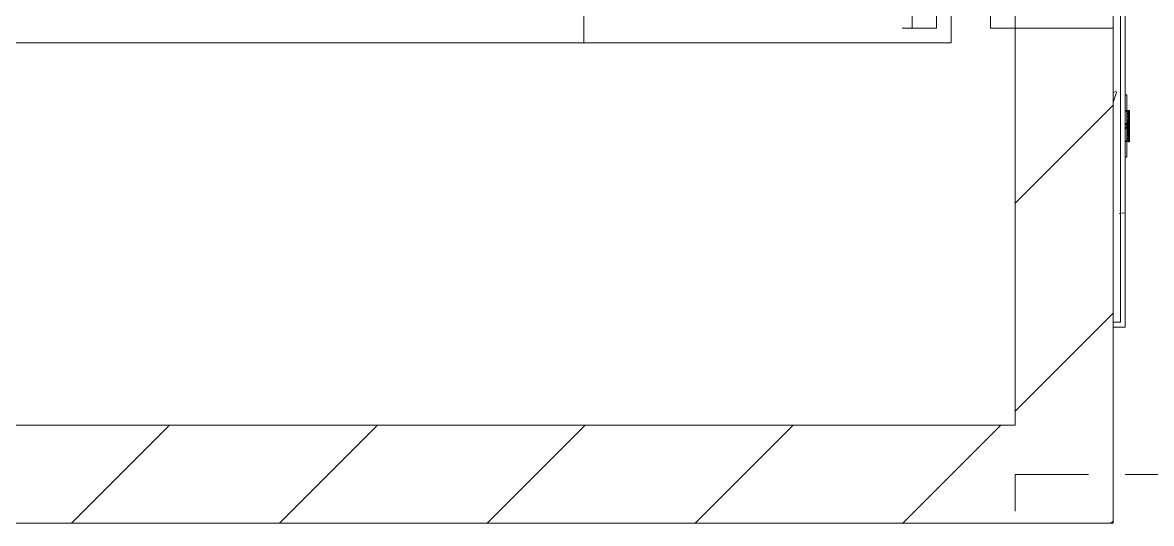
# Model space of a CAD drawing. Header units: millimetres. Extents: x -4000 to 187956, y -58990 to 162485.
# Drawn here: x 126124 to 128428, y 10400 to 11421 of the extents above; entities that cross this region are included whole.
import ezdxf

# ---------------------------------------------------------------- set-up
doc = ezdxf.new("R2010")
doc.units = ezdxf.units.MM
doc.linetypes.add('Dash - 1_5mm', pattern=[225, 150, -75])
doc.linetypes.add('Dash_2_', pattern=[635, 317.5, -317.5])
for name, color, linetype, lineweight in [('A-DOOR', 31, 'Continuous', 13), ('A-DOOR-HDLN', 31, 'Dash_2_', 13), ('A-WALL', 113, 'Continuous', 13), ('A-WALL-PATT', 111, 'Continuous', 13)]:
    doc.layers.add(name, color=color, linetype=linetype, lineweight=lineweight)
pattern_1 = [(45, (0, 0), (-212.132, 212.132), [])]

# ---------------------------------------------------------------- blocks, each defined once
blk = doc.blocks.new('MP_DR_Shutter_Roller - 3400x4000-335565-FFS - TANG 1')
at = {"layer": 'A-DOOR', "linetype": 'Dash - 1_5mm', "lineweight": 9}
for p, q in [((-1950, -100), (1950, -100)), ((1950, -100), (1950, -500))]:
    blk.add_line(p, q, dxfattribs=at)
blk = doc.blocks.new('VSC-THANG MÁY 2 - 3060x4090-335206-FFS - TANG 1')
at = {"layer": 'A-DOOR-HDLN', "linetype": 'Continuous', "lineweight": 9}
for p, q in [((1655, 4385), (-1505, 4385)), ((1655, 245), (1655, 4385))]:
    blk.add_line(p, q, dxfattribs=at)
blk = doc.blocks.new('VSC-THANG MÁY 2 - 3060x4090-V778-FFS - TANG 1')
at = {"layer": 'A-DOOR', "lineweight": 9}
h = blk.add_hatch(dxfattribs=at)
h.set_pattern_fill('FP_30', color=256, style=0, pattern_type=2)
h.set_pattern_definition([(320, (-12885, 128264.8), (-63.7558, -728.7365), [76.2, -838.2]), (265, (-12885, 128264.8), (764.2276, 140.9716), [60.96, -670.56]), (10.451, (-12890.3, 128204.06), (700.4668, -587.77), [64.76, -712.36]), (316.184, (-12681.8, 128264.8), (-168.171, -1084.316), [114.3, -1257.3]), (6.636, (-12695.8, 128174.4), (989.71, -949.61), [97.14, -1068.54]), (261.184, (-12681.8, 128264.8), (989.701, -949.621), [91.44, -1005.84]), (291, (-12732.6, 128163.2), (-409.0606, -606.458), [76.2, -838.2]), (236, (-12732.6, 128163.2), (736.753, -247.2083), [60.96, -670.56]), (341.451, (-12766.7, 128112.65), (327.6855, -853.6683), [64.76, -712.36]), (307.5, (-12885, 128264.8), (338.2201, -12.3547), [33.528, -628.904, 33.528, -1320.292]), (307.5, (-12885, 128264.8), (338.2201, -12.3547), [-695.96, -647.192, 33.528, -639.572]), (277.5, (-12885, 128264.8), (400.7221, -267.2789), [33.528, -354.584, 33.528, -870.204]), (277.5, (-12885, 128264.8), (400.7221, -267.2789), [-421.64, -613.664, 33.528, -223.012]), (237.5, (-12885, 128491.36), (-22.91534, -542.36333), [33.528, -220.472, 33.528, -1810.512]), (237.5, (-12885, 128491.36), (-22.91534, -542.36333), [-287.528, -758.952, 33.528, -1018.032]), (227.5, (-12885, 128592.96), (101.7071, -592.517), [33.528, -296.672, 33.528, -1239.52]), (227.5, (-12885, 128592.96), (101.7071, -592.517), [-363.728, -492.76, 33.528, -713.232])])
h.paths.add_polyline_path([(-2085, -110), (2235, -110), (2235, -85), (-2085, -85)])
at = {"layer": 'A-DOOR', "color": 171, "lineweight": 15}
for p, q in [((-2085, -110), (-2085, -85)), ((-2085, -85), (2235, -85)), ((-2075, -85), (-2075, -100)), ((-2075, -85), (-2075, -100)), ((-1738.5, -110), (-2085, -110)), ((-2075, -100), (-1433, -100)), ((-2075, -100), (2225, -100)), ((-1738.5, -110), (-1611.5, -110)), ((-1738.5, -113.2), (-1738.5, -110)), ((-1738.5, -113.2), (-1706.7, -113.2)), ((-1706.7, -110), (-1706.7, -113.2)), ((-1706.7, -113.2), (-1706.7, -116.4)), ((-1705.2, -110), (-1705.2, -113.2)), ((-1705.2, -114.8), (-1704.1, -114.8)), ((-1705.2, -114.8), (-1704.1, -114.8)), ((-1702.7, -114.8), (-1697.6, -114.8)), ((-1696.3, -114.8), (-1690.9, -114.8)), ((-1690.1, -114.8), (-1683.2, -114.8)), ((-1682.8, -114.8), (-1667.2, -114.8)), ((-1666.8, -114.8), (-1661, -114.8)), ((-1659.1, -114.8), (-1654.1, -114.8)), ((-1652.4, -114.8), (-1648.9, -114.8)), ((-1648.7, -114.8), (-1644.8, -114.8)), ((-1645.9, -114.8), (-1644.8, -114.8)), ((-1644.8, -113.2), (-1644.8, -110)), ((-1643.2, -113.2), (-1643.2, -110)), ((-1643.2, -113.2), (-1611.5, -113.2)), ((-1643.2, -116.4), (-1643.2, -113.2)), ((-1611.5, -113.2), (-1611.5, -110)), ((-1426.5, -110), (-1611.5, -110)), ((-1705.9, -116.4), (-1706.9, -116.4)), ((-1706.7, -116.4), (-1705.7, -116.4)), ((-1706.7, -116.4), (-1705.7, -116.4)), ((-1705.9, -118.5), (-1702.7, -118.5)), ((-1705.7, -116.4), (-1702.7, -116.4)), ((-1702.7, -118.5), (-1691.7, -118.5)), ((-1702.5, -116.4), (-1697.7, -116.4)), ((-1697.5, -116.4), (-1691.1, -116.4)), ((-1691.7, -118.5), (-1694.2, -118.5)), ((-1691.7, -118.5), (-1694.2, -118.5)), ((-1684.7, -118.5), (-1691.1, -118.5)), ((-1659.2, -118.5), (-1691.1, -118.5)), ((-1690.9, -116.4), (-1683.4, -116.4)), ((-1675.2, -118.5), (-1684.7, -118.5)), ((-1683.2, -116.4), (-1675.2, -116.4)), ((-1670.3, -118.5), (-1675.2, -118.5)), ((-1675, -116.4), (-1667, -116.4)), ((-1665.7, -118.5), (-1670.3, -118.5)), ((-1661.7, -118.5), (-1665.7, -118.5)), ((-1659.2, -118.5), (-1661.7, -118.5)), ((-1652.7, -116.4), (-1659.1, -116.4)), ((-1656.8, -118.5), (-1658.7, -118.5)), ((-1656.1, -118.5), (-1658.7, -118.5)), ((-1658.6, -118.5), (-1644.5, -118.5)), ((-1656.1, -118.5), (-1656.8, -118.5)), ((-1647.7, -116.4), (-1652.5, -116.4)), ((-1643.4, -116.4), (-1647.4, -116.4)), ((-1643.4, -116.4), (-1644.5, -116.4)), ((-1644.3, -116.4), (-1643.2, -116.4)), ((-1644.3, -116.4), (-1643.2, -116.4))]:
    blk.add_line(p, q, dxfattribs=at)
at = {"layer": 'A-DOOR', "color": 161, "lineweight": 15}
for p, q in [((-2085, -85), (-2075, -85)), ((2225, -85), (-2075, -85)), ((-1706.7, -110), (-1738.5, -110)), ((-1706.7, -110), (-1738.5, -110)), ((-1706.7, -110), (-1706.7, -113.2)), ((-1702.5, -110), (-1706.7, -110)), ((-1706.7, -113.2), (-1706.7, -116.4)), ((-1705.2, -113.2), (-1705.2, -114.8)), ((-1705.2, -113.2), (-1705.2, -114.8)), ((-1702.7, -114.8), (-1697.6, -114.8)), ((-1697.5, -110), (-1702.5, -110)), ((-1690.9, -110), (-1697.5, -110)), ((-1696.3, -114.8), (-1690.9, -114.8)), ((-1675, -110), (-1690.9, -110)), ((-1690.1, -114.8), (-1683.2, -114.8)), ((-1682.8, -114.8), (-1680.4, -114.8)), ((-1680.4, -114.8), (-1680.4, -113.2)), ((-1679.2, -114.8), (-1680.4, -114.8)), ((-1680.4, -114.8), (-1679.2, -114.8)), ((-1679.2, -114.8), (-1679.2, -113.2)), ((-1677.5, -114.8), (-1679.2, -114.8)), ((-1679.2, -114.8), (-1677.5, -114.8)), ((-1677.5, -114.4), (-1677.5, -113.2)), ((-1677.5, -114.4), (-1677.5, -113.2)), ((-1677.5, -114.4), (-1677.5, -113.2)), ((-1672.5, -114.8), (-1677.1, -114.8)), ((-1677.1, -114.8), (-1672.5, -114.8)), ((-1666.8, -110), (-1675, -110)), ((-1672.5, -113.2), (-1672.5, -114.8)), ((-1672.5, -114.8), (-1672.5, -113.2)), ((-1672.5, -114.8), (-1672.5, -113.2)), ((-1672.5, -114.8), (-1670.8, -114.8)), ((-1670.8, -114.8), (-1672.5, -114.8)), ((-1670.8, -114.8), (-1670.8, -113.3)), ((-1670.8, -114.8), (-1669.6, -114.8)), ((-1669.6, -114.8), (-1670.8, -114.8)), ((-1668.8, -114.8), (-1667.2, -114.8)), ((-1644.3, -110), (-1666.8, -110)), ((-1666.8, -114.8), (-1661, -114.8)), ((-1659.1, -114.8), (-1654.1, -114.8)), ((-1652.4, -114.8), (-1648.9, -114.8)), ((-1648.7, -114.8), (-1645.9, -114.8)), ((-1644.8, -114.8), (-1644.8, -113.2)), ((-1644.8, -114.8), (-1644.8, -113.2)), ((-1643.2, -110), (-1644.3, -110)), ((-1611.5, -110), (-1643.2, -110)), ((-1643.2, -113.2), (-1643.2, -110)), ((-1611.5, -110), (-1643.2, -110)), ((-1643.2, -116.4), (-1643.2, -113.2)), ((-1706.7, -116.4), (-1705.7, -116.4)), ((-1706.7, -116.4), (-1705.7, -116.4)), ((-1702.9, -116.4), (-1705.2, -116.4)), ((-1704.1, -116.4), (-1705.2, -116.4)), ((-1702.9, -116.4), (-1704.1, -116.4)), ((-1697.8, -116.4), (-1702.7, -116.4)), ((-1701.1, -116.4), (-1702.7, -116.4)), ((-1697.8, -116.4), (-1701.1, -116.4)), ((-1691.8, -116.4), (-1696.3, -116.4)), ((-1691.1, -116.4), (-1696.3, -116.4)), ((-1694.2, -116.4), (-1693.6, -116.4)), ((-1694.2, -116.4), (-1693.6, -116.4)), ((-1693.6, -116.4), (-1691.7, -116.4)), ((-1693.6, -116.4), (-1691.7, -116.4)), ((-1691.1, -118.5), (-1675.2, -118.5)), ((-1691, -116.4), (-1688.7, -116.4)), ((-1691, -116.4), (-1688.7, -116.4)), ((-1683.4, -116.4), (-1690.1, -116.4)), ((-1688.7, -116.4), (-1683.5, -116.4)), ((-1688.7, -116.4), (-1683.5, -116.4)), ((-1683.3, -116.4), (-1675.2, -116.4)), ((-1683.3, -116.4), (-1680.1, -116.4)), ((-1675.2, -116.4), (-1682.8, -116.4)), ((-1680.1, -116.4), (-1675.2, -116.4)), ((-1675.2, -118.5), (-1659.3, -118.5)), ((-1675, -116.4), (-1666.9, -116.4)), ((-1675, -116.4), (-1666.9, -116.4)), ((-1667.2, -116.4), (-1675, -116.4)), ((-1659.9, -116.4), (-1666.8, -116.4)), ((-1665.7, -116.4), (-1659.2, -116.4)), ((-1665.7, -116.4), (-1659.2, -116.4)), ((-1653.7, -116.4), (-1659.1, -116.4)), ((-1658.7, -116.4), (-1656.1, -116.4)), ((-1658.7, -116.4), (-1656.1, -116.4)), ((-1653.7, -116.4), (-1658.6, -116.4)), ((-1648.9, -116.4), (-1652.4, -116.4)), ((-1647.5, -116.4), (-1652.4, -116.4)), ((-1647.5, -116.4), (-1648.9, -116.4)), ((-1644.8, -116.4), (-1647.3, -116.4)), ((-1644.8, -116.4), (-1647.3, -116.4)), ((-1644.3, -116.4), (-1643.2, -116.4)), ((-1644.3, -116.4), (-1643.2, -116.4))]:
    blk.add_line(p, q, dxfattribs=at)
at = {"layer": 'A-DOOR', "color": 5, "lineweight": 15}
for p, q in [((-2085, -110), (-2085, -85)), ((2235, -110), (-2085, -110)), ((-1738.5, -110), (-1738.5, -113.2)), ((-1611.5, -113.2), (-1738.5, -113.2)), ((-1706.7, -113.2), (-1706.7, -116.4)), ((-1705.2, -113.2), (-1705.2, -114.8)), ((-1644.8, -114.8), (-1644.8, -113.2)), ((-1643.2, -116.4), (-1643.2, -113.2)), ((-1611.5, -113.2), (-1611.5, -110)), ((-1675.2, -116.4), (-1706.9, -116.4)), ((-1706.9, -116.4), (-1706.9, -118.5)), ((-1706.9, -118.5), (-1643.4, -118.5)), ((-1706.9, -118.5), (-1705.9, -118.5)), ((-1706.7, -116.4), (-1705.7, -116.4)), ((-1667, -116.4), (-1675, -116.4)), ((-1659.3, -116.4), (-1666.8, -116.4)), ((-1666.8, -116.4), (-1659.3, -116.4)), ((-1659.1, -116.4), (-1652.7, -116.4)), ((-1652.5, -116.4), (-1647.7, -116.4)), ((-1647.5, -116.4), (-1643.2, -116.4)), ((-1644.5, -118.5), (-1643.4, -118.5)), ((-1643.4, -118.5), (-1643.4, -116.4))]:
    blk.add_line(p, q, dxfattribs=at)
at = {"layer": 'A-DOOR', "color": 255, "lineweight": 15}
for p, q in [((-1705.7, -110), (-1706.7, -110)), ((-1705.7, -110), (-1706.7, -110)), ((-1705.2, -113.2), (-1705.2, -114.8)), ((-1701.1, -110), (-1704.1, -110)), ((-1704.1, -110), (-1701.1, -110)), ((-1697.6, -110), (-1701.1, -110)), ((-1701.1, -110), (-1697.6, -110)), ((-1701.1, -114.8), (-1697.7, -114.8)), ((-1701.1, -114.8), (-1697.7, -114.8)), ((-1690.9, -110), (-1696.3, -110)), ((-1696.3, -110), (-1690.9, -110)), ((-1696.3, -114.8), (-1692.7, -114.8)), ((-1696.3, -114.8), (-1692.7, -114.8)), ((-1695.6, -116.4), (-1695.6, -114.8)), ((-1683.2, -110), (-1690.1, -110)), ((-1690.1, -110), (-1683.2, -110)), ((-1690.1, -114.8), (-1685.2, -114.8)), ((-1690.1, -114.8), (-1685.2, -114.8)), ((-1684.7, -114.8), (-1683.2, -114.8)), ((-1684.7, -114.8), (-1683.2, -114.8)), ((-1680.4, -110), (-1682.8, -110)), ((-1682.8, -110), (-1680.4, -110)), ((-1682.8, -114.8), (-1680.4, -114.8)), ((-1682.8, -114.8), (-1680.4, -114.8)), ((-1679.2, -110), (-1680.4, -110)), ((-1680.4, -110), (-1679.2, -110)), ((-1679.2, -110), (-1680.4, -110)), ((-1680.4, -110), (-1679.2, -110)), ((-1677.5, -110), (-1679.2, -110)), ((-1679.2, -110), (-1677.5, -110)), ((-1677.5, -110), (-1679.2, -110)), ((-1679.2, -110), (-1677.5, -110)), ((-1678.8, -112.5), (-1678.8, -110)), ((-1678.8, -112.5), (-1678.8, -110)), ((-1677.5, -114.8), (-1678.8, -114.8)), ((-1678.8, -114.8), (-1677.5, -114.8)), ((-1672.5, -110), (-1677.5, -110)), ((-1677.5, -110), (-1672.5, -110)), ((-1677.5, -113.2), (-1677.5, -110)), ((-1672.5, -110), (-1677.5, -110)), ((-1677.5, -110), (-1672.5, -110)), ((-1677.5, -113.2), (-1677.5, -110)), ((-1677.5, -114.4), (-1677.5, -113.2)), ((-1675, -114.8), (-1675, -116.4)), ((-1672.5, -110), (-1670.8, -110)), ((-1670.8, -110), (-1672.5, -110)), ((-1672.5, -111.5), (-1672.5, -110)), ((-1672.5, -110), (-1670.8, -110)), ((-1670.8, -110), (-1672.5, -110)), ((-1672.5, -111.5), (-1672.5, -110)), ((-1672.5, -113.2), (-1672.5, -111.9)), ((-1672.5, -113.2), (-1672.5, -111.9)), ((-1672.5, -114.8), (-1672.5, -113.2)), ((-1672.5, -113.2), (-1671.2, -113.2)), ((-1671.2, -113.2), (-1672.5, -113.2)), ((-1672.5, -114.8), (-1671.2, -114.8)), ((-1671.2, -114.8), (-1672.5, -114.8)), ((-1671.2, -112.3), (-1671.2, -110)), ((-1671.2, -112.3), (-1671.2, -110)), ((-1670.8, -110), (-1669.6, -110)), ((-1669.6, -110), (-1670.8, -110)), ((-1670.8, -110), (-1669.6, -110)), ((-1669.6, -110), (-1670.8, -110)), ((-1667.2, -110), (-1669.6, -110)), ((-1669.6, -110), (-1667.2, -110)), ((-1668.8, -114.8), (-1667.2, -114.8)), ((-1668.8, -114.8), (-1667.2, -114.8)), ((-1659.9, -110), (-1666.8, -110)), ((-1666.8, -110), (-1659.9, -110)), ((-1666.8, -114.8), (-1661.7, -114.8)), ((-1666.8, -114.8), (-1661.7, -114.8)), ((-1653.7, -110), (-1659.1, -110)), ((-1659.1, -110), (-1653.7, -110)), ((-1659.1, -114.8), (-1655.1, -114.8)), ((-1659.1, -114.8), (-1655.1, -114.8)), ((-1648.9, -110), (-1652.4, -110)), ((-1652.4, -110), (-1648.9, -110)), ((-1652.4, -114.8), (-1648.9, -114.8)), ((-1652.4, -114.8), (-1648.9, -114.8)), ((-1645.9, -110), (-1648.9, -110)), ((-1648.9, -110), (-1645.9, -110)), ((-1648.7, -114.8), (-1647.3, -114.8)), ((-1648.7, -114.8), (-1647.3, -114.8)), ((-1644.8, -114.8), (-1644.8, -113.2)), ((-1643.2, -110), (-1644.3, -110)), ((-1643.2, -110), (-1644.3, -110)), ((-1704.1, -116.4), (-1705.2, -116.4)), ((-1704.1, -116.4), (-1705.2, -116.4)), ((-1702.9, -116.4), (-1704.1, -116.4)), ((-1702.9, -116.4), (-1704.1, -116.4)), ((-1701.1, -116.4), (-1702.7, -116.4)), ((-1701.1, -116.4), (-1702.7, -116.4)), ((-1697.8, -116.4), (-1701.1, -116.4)), ((-1697.8, -116.4), (-1701.1, -116.4)), ((-1691.8, -116.4), (-1696.3, -116.4)), ((-1691.7, -116.4), (-1695.6, -116.4)), ((-1683.4, -116.4), (-1690.1, -116.4)), ((-1690.1, -116.4), (-1683.4, -116.4)), ((-1690.1, -116.4), (-1683.4, -116.4)), ((-1675.2, -116.4), (-1682.8, -116.4)), ((-1682.8, -116.4), (-1675.2, -116.4)), ((-1682.8, -116.4), (-1675.2, -116.4)), ((-1667.2, -116.4), (-1675, -116.4)), ((-1675, -116.4), (-1667.2, -116.4)), ((-1675, -116.4), (-1667.2, -116.4)), ((-1659.9, -116.4), (-1665.6, -116.4)), ((-1665.6, -116.4), (-1659.9, -116.4)), ((-1665.6, -116.4), (-1659.9, -116.4)), ((-1654.4, -116.4), (-1658.7, -116.4)), ((-1653.7, -116.4), (-1658.6, -116.4)), ((-1648.9, -116.4), (-1652.4, -116.4)), ((-1648.9, -116.4), (-1652.4, -116.4)), ((-1647.5, -116.4), (-1648.9, -116.4)), ((-1647.5, -116.4), (-1648.9, -116.4)), ((-1645.9, -116.4), (-1647.3, -116.4)), ((-1645.9, -116.4), (-1647.3, -116.4)), ((-1644.8, -116.4), (-1645.9, -116.4)), ((-1644.8, -116.4), (-1645.9, -116.4))]:
    blk.add_line(p, q, dxfattribs=at)
at = {"layer": 'A-DOOR', "color": 151, "lineweight": 15}
for p, q in [((-1705.7, -110), (-1706.7, -110)), ((-1705.7, -110), (-1706.7, -110)), ((-1706.7, -110), (-1706.7, -113.2)), ((-1704.1, -110), (-1705.2, -110)), ((-1697.6, -110), (-1705.2, -110)), ((-1705.2, -110), (-1697.6, -110)), ((-1705.2, -110), (-1704.1, -110)), ((-1705.2, -111), (-1705.2, -113.2)), ((-1705.2, -111), (-1705.2, -113.2)), ((-1705.2, -114.8), (-1704.1, -114.8)), ((-1705.2, -114.8), (-1704.1, -114.8)), ((-1705.2, -114.8), (-1704.1, -114.8)), ((-1705.2, -114.8), (-1704.1, -114.8)), ((-1690.9, -110), (-1696.3, -110)), ((-1696.3, -110), (-1690.9, -110)), ((-1683.2, -110), (-1690.1, -110)), ((-1690.1, -110), (-1683.2, -110)), ((-1667.2, -110), (-1682.8, -110)), ((-1682.8, -110), (-1667.2, -110)), ((-1680.4, -111.5), (-1680.4, -110)), ((-1680.4, -111.5), (-1680.4, -110)), ((-1679.2, -113.2), (-1680.4, -113.2)), ((-1680.4, -113.2), (-1679.2, -113.2)), ((-1680.4, -114.8), (-1679.3, -114.8)), ((-1679.2, -112.2), (-1679.2, -110)), ((-1679.2, -112.2), (-1679.2, -110)), ((-1677.6, -113.2), (-1679.1, -113.2)), ((-1679.1, -113.2), (-1677.6, -113.2)), ((-1678.8, -114.8), (-1678.8, -113.4)), ((-1677.5, -114.8), (-1678.8, -114.8)), ((-1678.8, -114.8), (-1677.5, -114.8)), ((-1677.5, -113.2), (-1677.5, -110)), ((-1677.5, -113.2), (-1677.5, -110)), ((-1677.5, -113.2), (-1677.5, -110)), ((-1677.5, -113.2), (-1677.5, -110)), ((-1677.5, -113.2), (-1677.5, -110)), ((-1677.5, -113.2), (-1677.5, -110)), ((-1677.5, -114.4), (-1677.5, -113.2)), ((-1672.5, -113.2), (-1677.5, -113.2)), ((-1677.5, -113.2), (-1672.5, -113.2)), ((-1677.1, -114.8), (-1672.5, -114.8)), ((-1672.5, -110), (-1672.5, -111.5)), ((-1672.5, -111.5), (-1672.5, -110)), ((-1672.5, -111.5), (-1672.5, -110)), ((-1672.5, -110), (-1672.5, -111.5)), ((-1672.5, -111.5), (-1672.5, -110)), ((-1672.5, -111.5), (-1672.5, -110)), ((-1672.5, -111.9), (-1672.5, -113.2)), ((-1672.5, -113.2), (-1672.5, -111.9)), ((-1672.5, -113.2), (-1672.5, -111.9)), ((-1672.5, -111.9), (-1672.5, -113.2)), ((-1672.5, -113.2), (-1672.5, -111.9)), ((-1672.5, -113.2), (-1672.5, -111.9)), ((-1672.5, -114.8), (-1672.5, -113.2)), ((-1672.5, -113.2), (-1670.9, -113.2)), ((-1670.9, -113.2), (-1672.5, -113.2)), ((-1672.5, -114.8), (-1671.2, -114.8)), ((-1671.2, -114.8), (-1672.5, -114.8)), ((-1671.2, -114.8), (-1671.2, -113.2)), ((-1670.8, -112.6), (-1670.8, -110)), ((-1670.8, -112.6), (-1670.8, -110)), ((-1670.7, -114.8), (-1669.6, -114.8)), ((-1669.6, -113.2), (-1669.6, -110)), ((-1669.6, -113.2), (-1669.6, -110)), ((-1659.9, -110), (-1666.8, -110)), ((-1666.8, -110), (-1659.9, -110)), ((-1653.7, -110), (-1659.1, -110)), ((-1659.1, -110), (-1653.7, -110)), ((-1644.8, -110), (-1652.4, -110)), ((-1652.4, -110), (-1644.8, -110)), ((-1644.8, -110), (-1645.9, -110)), ((-1645.9, -110), (-1644.8, -110)), ((-1645.9, -114.8), (-1644.8, -114.8)), ((-1645.9, -114.8), (-1644.8, -114.8)), ((-1645.9, -114.8), (-1644.8, -114.8)), ((-1645.9, -114.8), (-1644.8, -114.8)), ((-1644.8, -113.2), (-1644.8, -110)), ((-1644.8, -113.2), (-1644.8, -110)), ((-1643.2, -110), (-1644.3, -110)), ((-1643.2, -110), (-1644.3, -110)), ((-1643.2, -113.2), (-1643.2, -110)), ((-1706.7, -116.4), (-1705.7, -116.4)), ((-1702.7, -116.4), (-1704.4, -116.4)), ((-1704.4, -116.4), (-1702.7, -116.4)), ((-1704.4, -116.4), (-1702.7, -116.4)), ((-1697.6, -116.4), (-1702.5, -116.4)), ((-1702.5, -116.4), (-1697.7, -116.4)), ((-1702.5, -116.4), (-1697.7, -116.4)), ((-1691.7, -116.4), (-1696.4, -116.4)), ((-1696.4, -116.4), (-1691.8, -116.4)), ((-1696.4, -116.4), (-1691.8, -116.4)), ((-1683.4, -116.4), (-1690.1, -116.4)), ((-1675.2, -116.4), (-1682.8, -116.4)), ((-1667.2, -116.4), (-1675, -116.4)), ((-1659.9, -116.4), (-1665.6, -116.4)), ((-1653.6, -116.4), (-1658.6, -116.4)), ((-1658.6, -116.4), (-1653.6, -116.4)), ((-1658.6, -116.4), (-1653.6, -116.4)), ((-1647.7, -116.4), (-1652.5, -116.4)), ((-1652.5, -116.4), (-1647.7, -116.4)), ((-1652.5, -116.4), (-1647.7, -116.4)), ((-1647.5, -116.4), (-1645.6, -116.4)), ((-1647.5, -116.4), (-1645.6, -116.4)), ((-1645.6, -116.4), (-1647.4, -116.4)), ((-1644.3, -116.4), (-1643.2, -116.4))]:
    blk.add_line(p, q, dxfattribs=at)
at = {"layer": 'A-DOOR', "color": 50, "lineweight": 15}
for p, q in [((-1705.7, -110), (-1706.7, -110)), ((-1704.1, -110), (-1705.2, -110)), ((-1704.1, -110), (-1705.2, -110)), ((-1704.1, -110), (-1705.2, -110)), ((-1704.1, -110), (-1705.2, -110)), ((-1705.2, -110), (-1704.1, -110)), ((-1705.2, -110), (-1704.1, -110)), ((-1704.1, -110), (-1705.2, -110)), ((-1704.1, -110), (-1705.2, -110)), ((-1705.2, -110), (-1704.1, -110)), ((-1705.2, -110), (-1704.1, -110)), ((-1705.2, -111), (-1705.2, -113.2)), ((-1705.2, -114.8), (-1704.1, -114.8)), ((-1705.2, -114.8), (-1704.1, -114.8)), ((-1702.5, -110), (-1704.4, -110)), ((-1702.5, -110), (-1704.4, -110)), ((-1702.5, -110), (-1704.4, -110)), ((-1702.5, -110), (-1704.4, -110)), ((-1702.5, -110), (-1704.4, -110)), ((-1697.5, -110), (-1704.1, -110)), ((-1701.1, -110), (-1704.1, -110)), ((-1697.6, -110), (-1704.1, -110)), ((-1701.1, -110), (-1704.1, -110)), ((-1701.1, -110), (-1704.1, -110)), ((-1704.1, -110), (-1701.1, -110)), ((-1704.1, -110), (-1701.1, -110)), ((-1701.1, -110), (-1704.1, -110)), ((-1701.1, -110), (-1704.1, -110)), ((-1704.1, -110), (-1701.1, -110)), ((-1704.1, -110), (-1701.1, -110)), ((-1697.5, -110), (-1704.1, -110)), ((-1704.1, -113.2), (-1702.6, -113.2)), ((-1697.5, -110), (-1702.5, -110)), ((-1697.5, -110), (-1702.5, -110)), ((-1697.5, -110), (-1702.5, -110)), ((-1697.5, -110), (-1702.5, -110)), ((-1697.5, -110), (-1702.5, -110)), ((-1697.6, -110), (-1701.1, -110)), ((-1697.6, -110), (-1701.1, -110)), ((-1697.6, -110), (-1701.1, -110)), ((-1701.1, -110), (-1697.6, -110)), ((-1701.1, -110), (-1697.6, -110)), ((-1697.6, -110), (-1701.1, -110)), ((-1697.6, -110), (-1701.1, -110)), ((-1701.1, -110), (-1697.6, -110)), ((-1701.1, -110), (-1697.6, -110)), ((-1701.1, -114.8), (-1697.7, -114.8)), ((-1701.1, -114.8), (-1697.7, -114.8)), ((-1701.1, -114.8), (-1697.7, -114.8)), ((-1701.1, -114.8), (-1697.7, -114.8)), ((-1700, -113.2), (-1698.7, -113.2)), ((-1690.9, -110), (-1696.4, -110)), ((-1690.9, -110), (-1696.4, -110)), ((-1690.9, -110), (-1696.4, -110)), ((-1690.9, -110), (-1696.4, -110)), ((-1690.9, -110), (-1696.4, -110)), ((-1690.9, -110), (-1696.3, -110)), ((-1690.9, -110), (-1696.3, -110)), ((-1690.9, -110), (-1696.3, -110)), ((-1690.9, -110), (-1696.3, -110)), ((-1690.9, -110), (-1696.3, -110)), ((-1696.3, -110), (-1690.9, -110)), ((-1696.3, -110), (-1690.9, -110)), ((-1690.9, -110), (-1696.3, -110)), ((-1690.9, -110), (-1696.3, -110)), ((-1696.3, -110), (-1690.9, -110)), ((-1696.3, -110), (-1690.9, -110)), ((-1690.9, -110), (-1696.3, -110)), ((-1695.7, -114.8), (-1692.7, -114.8)), ((-1695.7, -114.8), (-1692.7, -114.8)), ((-1695.7, -114.8), (-1692.7, -114.8)), ((-1695.7, -114.8), (-1692.7, -114.8)), ((-1695.6, -113.2), (-1694.2, -113.2)), ((-1694.2, -113.2), (-1695.6, -113.2)), ((-1695.6, -113.2), (-1694.2, -113.2)), ((-1695.6, -114.8), (-1695.6, -113.2)), ((-1694.2, -113.2), (-1695.6, -113.2)), ((-1695.6, -113.2), (-1694.2, -113.2)), ((-1695.6, -114.8), (-1695.6, -113.2)), ((-1695.6, -116.4), (-1695.6, -114.8)), ((-1692.2, -113.2), (-1690.9, -113.2)), ((-1690.9, -113.2), (-1692.2, -113.2)), ((-1692.2, -113.2), (-1690.9, -113.2)), ((-1690.9, -113.2), (-1692.2, -113.2)), ((-1692.2, -113.2), (-1690.9, -113.2)), ((-1683.2, -110), (-1690.1, -110)), ((-1683.2, -110), (-1690.1, -110)), ((-1683.2, -110), (-1690.1, -110)), ((-1683.2, -110), (-1690.1, -110)), ((-1683.2, -110), (-1690.1, -110)), ((-1683.2, -110), (-1690.1, -110)), ((-1683.2, -110), (-1690.1, -110)), ((-1690.1, -110), (-1683.2, -110)), ((-1690.1, -110), (-1683.2, -110)), ((-1683.2, -110), (-1690.1, -110)), ((-1683.2, -110), (-1690.1, -110)), ((-1683.2, -110), (-1690.1, -110)), ((-1683.2, -110), (-1690.1, -110)), ((-1683.2, -110), (-1690.1, -110)), ((-1690.1, -110), (-1683.2, -110)), ((-1690.1, -110), (-1683.2, -110)), ((-1683.2, -110), (-1690.1, -110)), ((-1690.1, -113.2), (-1687, -113.2)), ((-1687, -113.2), (-1690.1, -113.2)), ((-1690.1, -113.2), (-1687, -113.2)), ((-1687, -113.2), (-1690.1, -113.2)), ((-1690.1, -113.2), (-1687, -113.2)), ((-1690.1, -114.8), (-1685.2, -114.8)), ((-1690.1, -114.8), (-1685.2, -114.8)), ((-1690.1, -114.8), (-1685.2, -114.8)), ((-1690.1, -114.8), (-1685.2, -114.8)), ((-1686.4, -113.2), (-1683.2, -113.2)), ((-1683.2, -113.2), (-1686.4, -113.2)), ((-1686.4, -113.2), (-1683.2, -113.2)), ((-1683.2, -113.2), (-1686.4, -113.2)), ((-1686.4, -113.2), (-1683.2, -113.2)), ((-1684.7, -114.8), (-1683.2, -114.8)), ((-1684.7, -114.8), (-1683.2, -114.8)), ((-1684.7, -114.8), (-1683.2, -114.8)), ((-1684.7, -114.8), (-1683.2, -114.8)), ((-1680.4, -110), (-1682.8, -110)), ((-1680.4, -110), (-1682.8, -110)), ((-1680.4, -110), (-1682.8, -110)), ((-1680.4, -110), (-1682.8, -110)), ((-1680.4, -110), (-1682.8, -110)), ((-1680.4, -110), (-1682.8, -110)), ((-1680.4, -110), (-1682.8, -110)), ((-1682.8, -110), (-1680.4, -110)), ((-1682.8, -110), (-1680.4, -110)), ((-1680.4, -110), (-1682.8, -110)), ((-1680.4, -110), (-1682.8, -110)), ((-1680.4, -110), (-1682.8, -110)), ((-1680.4, -110), (-1682.8, -110)), ((-1680.4, -110), (-1682.8, -110)), ((-1682.8, -110), (-1680.4, -110)), ((-1682.8, -110), (-1680.4, -110)), ((-1680.4, -110), (-1682.8, -110)), ((-1682.8, -113.2), (-1680.4, -113.2)), ((-1680.4, -113.2), (-1682.8, -113.2)), ((-1682.8, -113.2), (-1680.4, -113.2)), ((-1680.4, -113.2), (-1682.8, -113.2)), ((-1682.8, -113.2), (-1680.4, -113.2)), ((-1682.8, -114.8), (-1680.4, -114.8)), ((-1682.8, -114.8), (-1680.4, -114.8)), ((-1682.8, -114.8), (-1680.4, -114.8)), ((-1682.8, -114.8), (-1680.4, -114.8)), ((-1679.3, -110), (-1680.4, -110)), ((-1679.2, -110), (-1680.4, -110)), ((-1679.3, -110), (-1680.4, -110)), ((-1679.3, -110), (-1680.4, -110)), ((-1679.3, -110), (-1680.4, -110)), ((-1679.3, -110), (-1680.4, -110)), ((-1679.3, -110), (-1680.4, -110)), ((-1679.3, -110), (-1680.4, -110)), ((-1680.4, -110), (-1679.3, -110)), ((-1680.4, -110), (-1679.3, -110)), ((-1679.3, -110), (-1680.4, -110)), ((-1680.4, -110), (-1679.3, -110)), ((-1679.3, -110), (-1680.4, -110)), ((-1679.3, -110), (-1680.4, -110)), ((-1679.3, -110), (-1680.4, -110)), ((-1679.3, -110), (-1680.4, -110)), ((-1680.4, -110), (-1679.3, -110)), ((-1680.4, -110), (-1679.3, -110)), ((-1679.2, -110), (-1680.4, -110)), ((-1680.4, -113.2), (-1679.2, -113.2)), ((-1679.2, -113.2), (-1680.4, -113.2)), ((-1680.4, -113.2), (-1679.2, -113.2)), ((-1679.2, -113.2), (-1680.4, -113.2)), ((-1680.4, -113.2), (-1679.2, -113.2)), ((-1680.4, -114.8), (-1679.3, -114.8)), ((-1680.4, -114.8), (-1679.3, -114.8)), ((-1680.4, -114.8), (-1679.3, -114.8)), ((-1680.4, -114.8), (-1679.3, -114.8)), ((-1680.4, -114.8), (-1679.3, -114.8)), ((-1680.4, -114.8), (-1679.3, -114.8)), ((-1677.5, -110), (-1678.8, -110)), ((-1677.5, -110), (-1678.8, -110)), ((-1678.8, -110), (-1677.5, -110)), ((-1677.5, -110), (-1678.8, -110)), ((-1678.8, -110), (-1677.5, -110)), ((-1677.5, -110), (-1678.8, -110)), ((-1677.5, -110), (-1678.8, -110)), ((-1678.8, -110), (-1677.5, -110)), ((-1677.5, -110), (-1678.8, -110)), ((-1678.8, -110), (-1677.5, -110)), ((-1677.5, -110), (-1678.8, -110)), ((-1677.5, -110), (-1678.8, -110)), ((-1677.5, -110), (-1678.8, -110)), ((-1677.5, -110), (-1678.8, -110)), ((-1677.5, -110), (-1678.8, -110)), ((-1677.5, -110), (-1678.8, -110)), ((-1678.8, -110), (-1677.5, -110)), ((-1678.8, -110), (-1677.5, -110)), ((-1677.5, -110), (-1678.8, -110)), ((-1678.8, -110), (-1677.5, -110)), ((-1677.5, -110), (-1678.8, -110)), ((-1677.5, -110), (-1678.8, -110)), ((-1677.5, -110), (-1678.8, -110)), ((-1677.5, -110), (-1678.8, -110)), ((-1678.8, -110), (-1677.5, -110)), ((-1678.8, -110), (-1677.5, -110)), ((-1677.5, -110), (-1678.8, -110)), ((-1678.8, -114.8), (-1677.5, -114.8)), ((-1678.8, -114.8), (-1677.5, -114.8)), ((-1678.8, -114.8), (-1677.5, -114.8)), ((-1678.8, -114.8), (-1677.5, -114.8)), ((-1678.8, -114.8), (-1677.5, -114.8)), ((-1678.8, -114.8), (-1677.5, -114.8)), ((-1678.8, -114.8), (-1677.5, -114.8)), ((-1675, -110), (-1677.5, -110)), ((-1677.5, -113.2), (-1677.5, -110)), ((-1677.5, -113.2), (-1677.5, -110)), ((-1672.5, -110), (-1677.5, -110)), ((-1677.5, -113.2), (-1677.5, -110)), ((-1677.5, -113.2), (-1677.5, -110)), ((-1675, -110), (-1677.5, -110)), ((-1675, -110), (-1677.5, -110)), ((-1675, -110), (-1677.5, -110)), ((-1675, -110), (-1677.5, -110)), ((-1672.5, -110), (-1677.5, -110)), ((-1675, -110), (-1677.5, -110)), ((-1677.5, -110), (-1675, -110)), ((-1677.5, -110), (-1675, -110)), ((-1675, -110), (-1677.5, -110)), ((-1677.5, -110), (-1675, -110)), ((-1675, -110), (-1677.5, -110)), ((-1672.5, -110), (-1677.5, -110)), ((-1672.5, -110), (-1677.5, -110)), ((-1672.5, -110), (-1677.5, -110)), ((-1677.5, -110), (-1672.5, -110)), ((-1677.5, -110), (-1672.5, -110)), ((-1672.5, -110), (-1677.5, -110)), ((-1677.5, -114.4), (-1677.5, -113.2)), ((-1677.5, -113.2), (-1672.5, -113.2)), ((-1675, -113.2), (-1677.5, -113.2)), ((-1677.5, -113.2), (-1672.5, -113.2)), ((-1672.5, -113.2), (-1677.5, -113.2)), ((-1677.5, -113.2), (-1675, -113.2)), ((-1677, -114.8), (-1675, -114.8)), ((-1677, -114.8), (-1675, -114.8)), ((-1677, -114.8), (-1675, -114.8)), ((-1677, -114.8), (-1675, -114.8)), ((-1677, -114.8), (-1675, -114.8)), ((-1677, -114.8), (-1675, -114.8)), ((-1672.5, -110), (-1675, -110)), ((-1672.5, -110), (-1675, -110)), ((-1672.5, -110), (-1675, -110)), ((-1672.5, -110), (-1675, -110)), ((-1672.5, -110), (-1675, -110)), ((-1672.5, -110), (-1675, -110)), ((-1675, -110), (-1672.5, -110)), ((-1675, -110), (-1672.5, -110)), ((-1672.5, -110), (-1675, -110)), ((-1675, -110), (-1672.5, -110)), ((-1672.5, -110), (-1675, -110)), ((-1672.5, -113.2), (-1675, -113.2)), ((-1675, -113.2), (-1675, -114.8)), ((-1675, -113.2), (-1672.5, -113.2)), ((-1675, -113.2), (-1675, -114.8)), ((-1675, -114.8), (-1675, -116.4)), ((-1675, -114.8), (-1672.5, -114.8)), ((-1675, -114.8), (-1672.5, -114.8)), ((-1675, -114.8), (-1672.5, -114.8)), ((-1675, -114.8), (-1672.5, -114.8)), ((-1675, -114.8), (-1672.5, -114.8)), ((-1675, -114.8), (-1672.5, -114.8)), ((-1671.2, -110), (-1672.5, -110)), ((-1672.5, -110), (-1671.2, -110)), ((-1671.2, -110), (-1672.5, -110)), ((-1672.5, -110), (-1671.2, -110)), ((-1671.2, -110), (-1672.5, -110)), ((-1672.5, -111.5), (-1672.5, -110)), ((-1672.5, -111.5), (-1672.5, -110)), ((-1671.2, -110), (-1672.5, -110)), ((-1672.5, -110), (-1671.2, -110)), ((-1671.2, -110), (-1672.5, -110)), ((-1672.5, -110), (-1671.2, -110)), ((-1671.2, -110), (-1672.5, -110)), ((-1672.5, -111.5), (-1672.5, -110)), ((-1672.5, -111.5), (-1672.5, -110)), ((-1671.2, -110), (-1672.5, -110)), ((-1671.2, -110), (-1672.5, -110)), ((-1671.2, -110), (-1672.5, -110)), ((-1671.2, -110), (-1672.5, -110)), ((-1671.2, -110), (-1672.5, -110)), ((-1671.2, -110), (-1672.5, -110)), ((-1672.5, -110), (-1671.2, -110)), ((-1672.5, -110), (-1671.2, -110)), ((-1671.2, -110), (-1672.5, -110)), ((-1672.5, -110), (-1671.2, -110)), ((-1671.2, -110), (-1672.5, -110)), ((-1671.2, -110), (-1672.5, -110)), ((-1671.2, -110), (-1672.5, -110)), ((-1671.2, -110), (-1672.5, -110)), ((-1672.5, -110), (-1671.2, -110)), ((-1672.5, -110), (-1671.2, -110)), ((-1671.2, -110), (-1672.5, -110)), ((-1672.5, -113.2), (-1672.5, -111.9)), ((-1672.5, -113.2), (-1672.5, -111.9)), ((-1672.5, -113.2), (-1672.5, -111.9)), ((-1672.5, -113.2), (-1672.5, -111.9)), ((-1672.5, -114.8), (-1672.5, -113.2)), ((-1672.5, -113.2), (-1671.2, -113.2)), ((-1672.5, -113.2), (-1671.2, -113.2)), ((-1671.2, -113.2), (-1672.5, -113.2)), ((-1672.5, -113.2), (-1671.2, -113.2)), ((-1671.2, -113.2), (-1672.5, -113.2)), ((-1672.5, -113.2), (-1671.2, -113.2)), ((-1671.2, -113.2), (-1672.5, -113.2)), ((-1672.5, -114.8), (-1671.2, -114.8)), ((-1672.5, -114.8), (-1671.2, -114.8)), ((-1672.5, -114.8), (-1671.2, -114.8)), ((-1672.5, -114.8), (-1671.2, -114.8)), ((-1672.5, -114.8), (-1671.2, -114.8)), ((-1672.5, -114.8), (-1671.2, -114.8)), ((-1672.5, -114.8), (-1671.2, -114.8)), ((-1669.6, -110), (-1670.8, -110)), ((-1669.6, -110), (-1670.8, -110)), ((-1669.6, -110), (-1670.7, -110)), ((-1669.6, -110), (-1670.7, -110)), ((-1669.6, -110), (-1670.7, -110)), ((-1669.6, -110), (-1670.7, -110)), ((-1669.6, -110), (-1670.7, -110)), ((-1669.6, -110), (-1670.7, -110)), ((-1669.6, -110), (-1670.7, -110)), ((-1670.7, -110), (-1669.6, -110)), ((-1670.7, -110), (-1669.6, -110)), ((-1669.6, -110), (-1670.7, -110)), ((-1670.7, -110), (-1669.6, -110)), ((-1669.6, -110), (-1670.7, -110)), ((-1669.6, -110), (-1670.7, -110)), ((-1669.6, -110), (-1670.7, -110)), ((-1669.6, -110), (-1670.7, -110)), ((-1670.7, -110), (-1669.6, -110)), ((-1670.7, -110), (-1669.6, -110)), ((-1670.7, -114.8), (-1669.6, -114.8)), ((-1670.7, -114.8), (-1669.6, -114.8)), ((-1670.7, -114.8), (-1669.6, -114.8)), ((-1670.7, -114.8), (-1669.6, -114.8)), ((-1670.7, -114.8), (-1669.6, -114.8)), ((-1670.7, -114.8), (-1669.6, -114.8)), ((-1667.2, -110), (-1669.6, -110)), ((-1667.2, -110), (-1669.6, -110)), ((-1667.2, -110), (-1669.6, -110)), ((-1667.2, -110), (-1669.6, -110)), ((-1667.2, -110), (-1669.6, -110)), ((-1667.2, -110), (-1669.6, -110)), ((-1667.2, -110), (-1669.6, -110)), ((-1669.6, -110), (-1667.2, -110)), ((-1669.6, -110), (-1667.2, -110)), ((-1667.2, -110), (-1669.6, -110)), ((-1667.2, -110), (-1669.6, -110)), ((-1667.2, -110), (-1669.6, -110)), ((-1667.2, -110), (-1669.6, -110)), ((-1667.2, -110), (-1669.6, -110)), ((-1669.6, -110), (-1667.2, -110)), ((-1669.6, -110), (-1667.2, -110)), ((-1667.2, -110), (-1669.6, -110)), ((-1669.6, -113.2), (-1667.2, -113.2)), ((-1669.6, -113.2), (-1667.2, -113.2)), ((-1667.2, -113.2), (-1669.6, -113.2)), ((-1669.6, -113.2), (-1667.2, -113.2)), ((-1667.2, -113.2), (-1669.6, -113.2)), ((-1668.8, -114.8), (-1667.2, -114.8)), ((-1668.8, -114.8), (-1667.2, -114.8)), ((-1668.8, -114.8), (-1667.2, -114.8)), ((-1668.8, -114.8), (-1667.2, -114.8)), ((-1659.9, -110), (-1666.8, -110)), ((-1659.9, -110), (-1666.8, -110)), ((-1659.9, -110), (-1666.8, -110)), ((-1659.9, -110), (-1666.8, -110)), ((-1659.9, -110), (-1666.8, -110)), ((-1659.9, -110), (-1666.8, -110)), ((-1659.9, -110), (-1666.8, -110)), ((-1666.8, -110), (-1659.9, -110)), ((-1666.8, -110), (-1659.9, -110)), ((-1659.9, -110), (-1666.8, -110)), ((-1659.9, -110), (-1666.8, -110)), ((-1659.9, -110), (-1666.8, -110)), ((-1659.9, -110), (-1666.8, -110)), ((-1659.9, -110), (-1666.8, -110)), ((-1666.8, -110), (-1659.9, -110)), ((-1666.8, -110), (-1659.9, -110)), ((-1659.9, -110), (-1666.8, -110)), ((-1666.8, -113.2), (-1663.6, -113.2)), ((-1666.8, -113.2), (-1663.6, -113.2)), ((-1663.6, -113.2), (-1666.8, -113.2)), ((-1666.8, -113.2), (-1663.6, -113.2)), ((-1663.6, -113.2), (-1666.8, -113.2)), ((-1666.8, -114.8), (-1661.7, -114.8)), ((-1666.8, -114.8), (-1661.7, -114.8)), ((-1666.8, -114.8), (-1661.7, -114.8)), ((-1666.8, -114.8), (-1661.7, -114.8)), ((-1662.3, -113.2), (-1659.9, -113.2)), ((-1662.3, -113.2), (-1659.9, -113.2)), ((-1659.9, -113.2), (-1662.3, -113.2)), ((-1662.3, -113.2), (-1659.9, -113.2)), ((-1659.9, -113.2), (-1662.3, -113.2)), ((-1653.7, -110), (-1659.1, -110)), ((-1653.7, -110), (-1659.1, -110)), ((-1653.7, -110), (-1659.1, -110)), ((-1653.7, -110), (-1659.1, -110)), ((-1653.7, -110), (-1659.1, -110)), ((-1653.6, -110), (-1659.1, -110)), ((-1653.6, -110), (-1659.1, -110)), ((-1659.1, -110), (-1653.7, -110)), ((-1659.1, -110), (-1653.7, -110)), ((-1653.6, -110), (-1659.1, -110)), ((-1653.7, -110), (-1659.1, -110)), ((-1653.7, -110), (-1659.1, -110)), ((-1653.6, -110), (-1659.1, -110)), ((-1653.6, -110), (-1659.1, -110)), ((-1659.1, -110), (-1653.7, -110)), ((-1659.1, -110), (-1653.7, -110)), ((-1653.7, -110), (-1659.1, -110)), ((-1659.1, -113.2), (-1656.8, -113.2)), ((-1659.1, -113.2), (-1656.8, -113.2)), ((-1656.8, -113.2), (-1659.1, -113.2)), ((-1659.1, -113.2), (-1656.8, -113.2)), ((-1656.8, -113.2), (-1659.1, -113.2)), ((-1659.1, -114.8), (-1655.1, -114.8)), ((-1659.1, -114.8), (-1655.1, -114.8)), ((-1659.1, -114.8), (-1655.1, -114.8)), ((-1659.1, -114.8), (-1655.1, -114.8)), ((-1655.8, -113.2), (-1654.4, -113.2)), ((-1655.8, -113.2), (-1654.4, -113.2)), ((-1654.4, -113.2), (-1655.8, -113.2)), ((-1655.8, -113.2), (-1654.4, -113.2)), ((-1654.4, -113.2), (-1655.8, -113.2)), ((-1645.9, -110), (-1652.5, -110)), ((-1647.5, -110), (-1652.5, -110)), ((-1647.5, -110), (-1652.5, -110)), ((-1645.6, -110), (-1652.5, -110)), ((-1645.6, -110), (-1652.5, -110)), ((-1647.5, -110), (-1652.5, -110)), ((-1645.9, -110), (-1652.5, -110)), ((-1652.5, -113.2), (-1651.3, -113.2)), ((-1648.9, -110), (-1652.4, -110)), ((-1648.9, -110), (-1652.4, -110)), ((-1648.9, -110), (-1652.4, -110)), ((-1648.9, -110), (-1652.4, -110)), ((-1652.4, -110), (-1648.9, -110)), ((-1652.4, -110), (-1648.9, -110)), ((-1648.9, -110), (-1652.4, -110)), ((-1648.9, -110), (-1652.4, -110)), ((-1652.4, -110), (-1648.9, -110)), ((-1652.4, -110), (-1648.9, -110)), ((-1652.4, -114.8), (-1648.9, -114.8)), ((-1652.4, -114.8), (-1648.9, -114.8)), ((-1652.4, -114.8), (-1648.9, -114.8)), ((-1652.4, -114.8), (-1648.9, -114.8)), ((-1645.9, -110), (-1648.9, -110)), ((-1645.9, -110), (-1648.9, -110)), ((-1645.9, -110), (-1648.9, -110)), ((-1645.9, -110), (-1648.9, -110)), ((-1648.9, -110), (-1645.9, -110)), ((-1648.9, -110), (-1645.9, -110)), ((-1645.9, -110), (-1648.9, -110)), ((-1645.9, -110), (-1648.9, -110)), ((-1648.9, -110), (-1645.9, -110)), ((-1648.9, -110), (-1645.9, -110)), ((-1648.9, -113.2), (-1647.5, -113.2)), ((-1648.7, -114.8), (-1647.3, -114.8)), ((-1648.7, -114.8), (-1647.3, -114.8)), ((-1648.7, -114.8), (-1647.3, -114.8)), ((-1648.7, -114.8), (-1647.3, -114.8)), ((-1645.6, -110), (-1647.5, -110)), ((-1645.6, -110), (-1647.5, -110)), ((-1645.6, -110), (-1647.5, -110)), ((-1644.8, -110), (-1645.9, -110)), ((-1644.8, -110), (-1645.9, -110)), ((-1644.8, -110), (-1645.9, -110)), ((-1644.8, -110), (-1645.9, -110)), ((-1645.9, -110), (-1644.8, -110)), ((-1645.9, -110), (-1644.8, -110)), ((-1644.8, -110), (-1645.9, -110)), ((-1644.8, -110), (-1645.9, -110)), ((-1645.9, -110), (-1644.8, -110)), ((-1645.9, -110), (-1644.8, -110)), ((-1645.9, -114.8), (-1644.8, -114.8)), ((-1645.9, -114.8), (-1644.8, -114.8)), ((-1644.8, -113.2), (-1644.8, -110)), ((-1643.2, -110), (-1644.3, -110)), ((-1704.1, -116.4), (-1705.2, -116.4)), ((-1702.9, -116.4), (-1705.2, -116.4)), ((-1704.4, -116.4), (-1702.7, -116.4)), ((-1704.4, -116.4), (-1702.7, -116.4)), ((-1704.4, -116.4), (-1702.7, -116.4)), ((-1702.9, -116.4), (-1704.1, -116.4)), ((-1701.1, -116.4), (-1702.7, -116.4)), ((-1701.1, -116.4), (-1702.7, -116.4)), ((-1702.5, -116.4), (-1697.7, -116.4)), ((-1702.5, -116.4), (-1697.7, -116.4)), ((-1702.5, -116.4), (-1697.7, -116.4)), ((-1697.8, -116.4), (-1701.1, -116.4)), ((-1697.8, -116.4), (-1701.1, -116.4)), ((-1695.8, -116.4), (-1691.8, -116.4)), ((-1695.8, -116.4), (-1691.8, -116.4)), ((-1695.8, -116.4), (-1691.8, -116.4)), ((-1691.8, -116.4), (-1695.7, -116.4)), ((-1691.8, -116.4), (-1695.7, -116.4)), ((-1691.8, -116.4), (-1695.7, -116.4)), ((-1691.7, -116.4), (-1695.6, -116.4)), ((-1695.6, -116.4), (-1691.7, -116.4)), ((-1695.6, -116.4), (-1691.7, -116.4)), ((-1683.4, -116.4), (-1690.1, -116.4)), ((-1690.1, -116.4), (-1683.4, -116.4)), ((-1683.4, -116.4), (-1690.1, -116.4)), ((-1690.1, -116.4), (-1683.4, -116.4)), ((-1690.1, -116.4), (-1683.4, -116.4)), ((-1683.4, -116.4), (-1690.1, -116.4)), ((-1683.4, -116.4), (-1690.1, -116.4)), ((-1690.1, -116.4), (-1683.4, -116.4)), ((-1690.1, -116.4), (-1683.4, -116.4)), ((-1683.4, -116.4), (-1690.1, -116.4)), ((-1683.4, -116.4), (-1690.1, -116.4)), ((-1675.2, -116.4), (-1682.8, -116.4)), ((-1682.8, -116.4), (-1675.2, -116.4)), ((-1675.2, -116.4), (-1682.8, -116.4)), ((-1682.8, -116.4), (-1675.2, -116.4)), ((-1682.8, -116.4), (-1675.2, -116.4)), ((-1675.2, -116.4), (-1682.8, -116.4)), ((-1675.2, -116.4), (-1682.8, -116.4)), ((-1682.8, -116.4), (-1675.2, -116.4)), ((-1682.8, -116.4), (-1675.2, -116.4)), ((-1675.2, -116.4), (-1682.8, -116.4)), ((-1675.2, -116.4), (-1682.8, -116.4)), ((-1675, -116.4), (-1667.2, -116.4)), ((-1667.2, -116.4), (-1675, -116.4)), ((-1675, -116.4), (-1667.2, -116.4)), ((-1667.2, -116.4), (-1675, -116.4)), ((-1675, -116.4), (-1667.2, -116.4)), ((-1667.2, -116.4), (-1675, -116.4)), ((-1667.2, -116.4), (-1675, -116.4)), ((-1675, -116.4), (-1667.2, -116.4)), ((-1675, -116.4), (-1667.2, -116.4)), ((-1667.2, -116.4), (-1675, -116.4)), ((-1667.2, -116.4), (-1675, -116.4)), ((-1665.7, -116.4), (-1659.9, -116.4)), ((-1659.9, -116.4), (-1665.7, -116.4)), ((-1665.7, -116.4), (-1659.9, -116.4)), ((-1659.9, -116.4), (-1665.7, -116.4)), ((-1665.6, -116.4), (-1659.9, -116.4)), ((-1659.9, -116.4), (-1665.6, -116.4)), ((-1659.9, -116.4), (-1665.6, -116.4)), ((-1665.6, -116.4), (-1659.9, -116.4)), ((-1665.6, -116.4), (-1659.9, -116.4)), ((-1659.9, -116.4), (-1665.6, -116.4)), ((-1659.9, -116.4), (-1665.6, -116.4)), ((-1658.7, -116.4), (-1654.4, -116.4)), ((-1654.4, -116.4), (-1658.7, -116.4)), ((-1658.7, -116.4), (-1654.4, -116.4)), ((-1658.6, -116.4), (-1654.2, -116.4)), ((-1654.3, -116.4), (-1658.6, -116.4)), ((-1658.6, -116.4), (-1654.2, -116.4)), ((-1658.6, -116.4), (-1654.2, -116.4)), ((-1654.3, -116.4), (-1658.6, -116.4)), ((-1654.3, -116.4), (-1658.6, -116.4)), ((-1652.5, -116.4), (-1647.7, -116.4)), ((-1652.5, -116.4), (-1647.7, -116.4)), ((-1652.5, -116.4), (-1647.7, -116.4)), ((-1648.9, -116.4), (-1652.4, -116.4)), ((-1647.5, -116.4), (-1652.4, -116.4)), ((-1647.5, -116.4), (-1648.9, -116.4)), ((-1647.5, -116.4), (-1645.6, -116.4)), ((-1647.5, -116.4), (-1645.6, -116.4)), ((-1647.5, -116.4), (-1645.6, -116.4)), ((-1645.9, -116.4), (-1647.3, -116.4)), ((-1644.8, -116.4), (-1647.3, -116.4)), ((-1644.8, -116.4), (-1645.9, -116.4))]:
    blk.add_line(p, q, dxfattribs=at)
at = {"layer": 'A-DOOR-HDLN', "linetype": 'Continuous', "lineweight": 9}
for p, q in [((-1505, 4385), (-1505, 245)), ((-1475, 345), (-1475, 325)), ((75, 325), (-1475, 325)), ((-1475, 325), (-1475, 275)), ((-1475, 275), (75, 275)), ((-1505, 245), (1655, 245)), ((75, 165), (-1475, 165)), ((-1475, 165), (-1475, 115)), ((-1475, 115), (75, 115))]:
    blk.add_line(p, q, dxfattribs=at)
blk = doc.blocks.new('CMF2_NHAXUONG_A_rvt-1-FFS - TANG 1')
at = {"layer": 'A-WALL-PATT', "lineweight": 9}
h = blk.add_hatch(dxfattribs=at)
h.set_pattern_fill('FP_12', color=250, style=0, pattern_type=2)
h.set_pattern_definition(pattern_1)
h.paths.add_polyline_path([(128349.8, 10400), (128349.8, 15350), (128149.8, 15350), (128149.8, 10400)])
h = blk.add_hatch(dxfattribs=at)
h.set_pattern_fill('FP_12', color=250, style=0, pattern_type=2)
h.set_pattern_definition(pattern_1)
h.paths.add_polyline_path([(123100, 10400), (128149.8, 10400), (128149.8, 10600), (123100, 10600)])
at = {"layer": 'A-WALL', "color": 50, "lineweight": 15}
for p, q in [((128149.8, 15350), (128149.8, 10600)), ((128349.8, 10400), (128349.8, 15350)), ((128149.8, 10600), (123100, 10600)), ((123100, 10400), (128149.8, 10400)), ((128149.8, 10400), (128349.8, 10400))]:
    blk.add_line(p, q, dxfattribs=at)
at = {"layer": 'A-WALL', "color": 35, "lineweight": 15}
for p, q in [((128149.8, 14510), (128149.8, 11410)), ((128149.8, 11410), (128149.8, 10600)), ((128149.8, 11410), (128349.8, 11410)), ((128149.8, 11410), (128349.8, 11410)), ((128349.8, 10400), (128349.8, 10800)), ((128149.8, 10600), (123100, 10600)), ((123100, 10400), (128149.8, 10400)), ((128349.8, 10400), (128149.8, 10400))]:
    blk.add_line(p, q, dxfattribs=at)
at = {"layer": 'A-WALL', "color": 53, "lineweight": 15}
for p, q in [((128349.8, 11410), (128349.8, 14510)), ((128349.8, 10800), (128349.8, 11410))]:
    blk.add_line(p, q, dxfattribs=at)
at = {"layer": 'A-DOOR', "color": 250, "lineweight": 9}
for name, p, rotation in [('VSC-THANG MÁY 2 - 3060x4090-335206-FFS - TANG 1', (122885, 13035), 269.9999999999999), ('VSC-THANG MÁY 2 - 3060x4090-V778-FFS - TANG 1', (128264.8, 12885), 90), ('MP_DR_Shutter_Roller - 3400x4000-335565-FFS - TANG 1', (128049.8, 8549.6), 90)]:
    blk.add_blockref(name, p, dxfattribs=dict(at, rotation=rotation))

msp = doc.modelspace()

# ---------------------------------------------------------------- block references
at = {"lineweight": 5}
msp.add_blockref('CMF2_NHAXUONG_A_rvt-1-FFS - TANG 1', (0, 0), dxfattribs=at)

doc.saveas('drawing.dxf')
